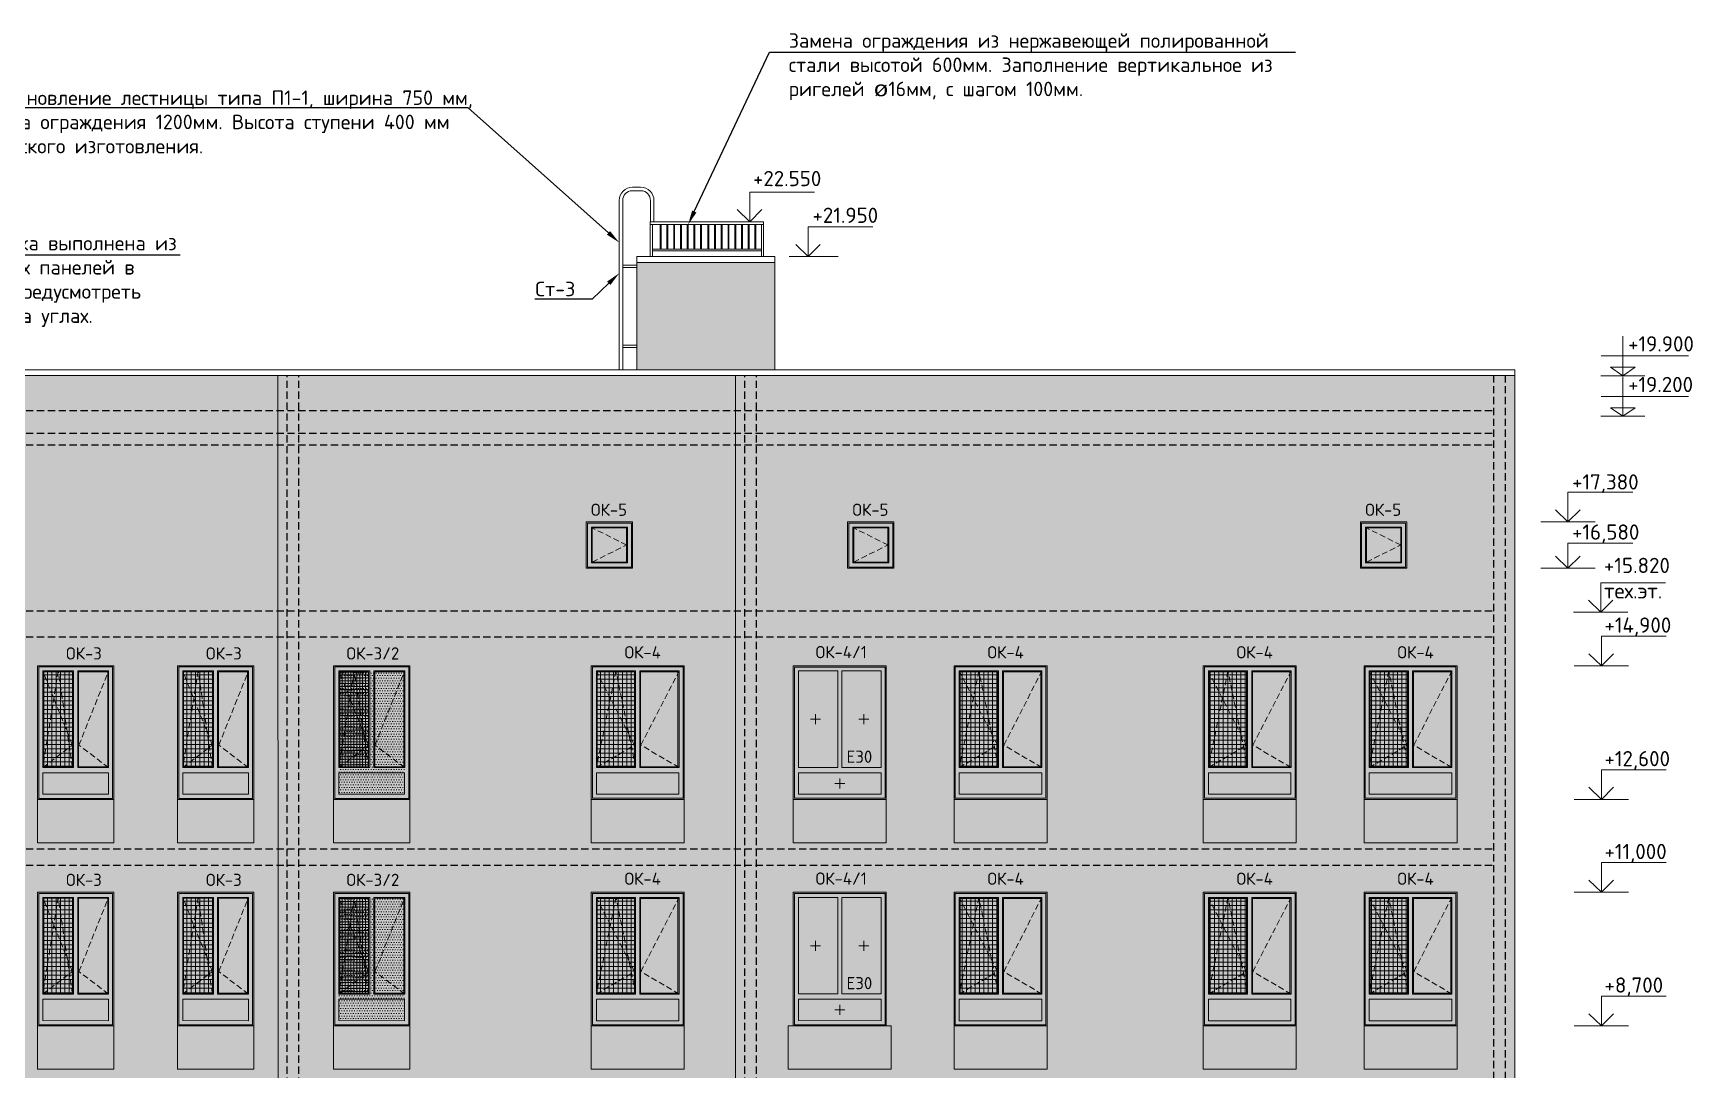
# Model space of a CAD drawing. Header units: millimetres. Extents: x -136099598 to 9192475, y 0 to 779331.
# Drawn here: x -306772 to -278190, y 296496 to 314352 of the extents above; entities that cross this region are included whole.
import ezdxf
from ezdxf import colors
from ezdxf.entities.mleader import LeaderData, LeaderLine
from ezdxf.math import Vec2, Vec3

# ---------------------------------------------------------------- set-up
doc = ezdxf.new("R2010")
doc.units = ezdxf.units.MM
doc.header["$MEASUREMENT"] = 0
doc.linetypes.add('01_base$0$DASHED2', pattern=[0.375, 0.25, -0.125])
doc.linetypes.add('ADSK_Штриховая_ш2 п1', pattern=[3, 2, -1])
doc.layers.get('0').update_dxf_attribs({"color": 250, "lineweight": 9})
doc.layers.get('Defpoints').update_dxf_attribs({"color": 8})
for name, color, linetype, lineweight, true_color in [('!_Окно_00_Штрих_Стекло', 7, 'Continuous', 0, 0x737373), ('RAL 000 80 00', 7, 'Continuous', 0, 0xb9b8b6), ('RAL 100 6030', 7, 'Continuous', 0, 0x989057), ('RAL 7016', 7, 'Continuous', 0, 0x383e42), ('RAL 90 10', 7, 'Continuous', 0, 0xf1ece1)]:
    doc.layers.add(name, color=color, linetype=linetype, lineweight=lineweight, true_color=true_color)
for name, color, linetype, lineweight in [('_Фасад', 7, 'Continuous', 9), ('АР-Выноски', 5, 'Continuous', 5), ('Подвал', 250, 'ADSK_Штриховая_ш2 п1', 30), ('СТЕНЫ кирпич ЛИДЕР', 250, 'Continuous', 15), ('Фасад_тонкие', 7, 'Continuous', 5), ('фасады', 7, 'Continuous', 9)]:
    doc.layers.add(name, color=color, linetype=linetype, lineweight=lineweight)
for name, color, linetype in [('PDF _0', 7, 'Continuous'), ('PDF _PDF _0', 7, 'Continuous'), ('PDF _Текст', 7, 'Continuous')]:
    doc.layers.add(name, color=color, linetype=linetype)
doc.styles.add('ICOCPEUR', font='isocpeur.ttf')
doc.styles.add('PDF ISOCPEUR', font='isocpeur.ttf')

# ---------------------------------------------------------------- blocks, each defined once
blk = doc.blocks.new('A$C51732155')
at = {"layer": '!_Окно_00_Штрих_Стекло'}
h = blk.add_hatch(color=256, dxfattribs=at)
h.dxf.hatch_style = 1
h.set_gradient(color1=(70, 92, 124), color2=(219, 225, 235), name='CURVED')
h.paths.add_polyline_path([(104, 106), (693, 106), (693, 695), (104, 695)])
at = {"layer": 'RAL 7016', "ltscale": 100, "transparency": 33554687}
h = blk.add_hatch(color=256, dxfattribs=at)
h.dxf.hatch_style = 1
h.paths.add_polyline_path([(798, 798), (0, 798), (0, 0), (798, 0)])
h.paths.add_polyline_path([(693, 695), (693, 106), (104, 106), (104, 695)], flags=16)
at = {"layer": 'PDF _0', "lineweight": 0}
blk.add_lwpolyline([(89, 710), (708, 710), (709, 92), (89, 92)], close=True, dxfattribs=at)
at = {"layer": 'PDF _0', "linetype": 'ADSK_Штриховая_ш2 п1', "lineweight": 0, "ltscale": 50}
blk.add_lwpolyline([(104, 106), (693, 401), (104, 695)], dxfattribs=at)
at = {"layer": 'PDF _PDF _0', "lineweight": 0}
for points in [[(0, 0), (798, 0), (798, 798), (0, 798)], [(20, 20), (778, 20), (778, 778), (20, 778)], [(693, 106), (104, 106), (104, 695), (693, 695)]]:
    blk.add_lwpolyline(points, close=True, dxfattribs=at)
at = {"layer": 'PDF _Текст', "lineweight": 0, "insert": (81, 902), "char_height": 210, "attachment_point": 7, "style": 'PDF ISOCPEUR'}
blk.add_mtext('ОК-5', dxfattribs=at)
blk = doc.blocks.new('A$Cb9b29b39')
at = {"layer": '!_Окно_00_Штрих_Стекло'}
h = blk.add_hatch(color=256, dxfattribs=at)
h.dxf.hatch_style = 1
h.set_gradient(color1=(70, 92, 124), color2=(219, 225, 235), name='CURVED')
h.paths.add_polyline_path([(105, 2196), (601, 2196), (601, 564), (105, 564)])
h.paths.add_polyline_path([(1208, 2196), (707, 2195), (707, 563), (1208, 564)])
h.paths.add_polyline_path([(90, 460), (1222, 458), (1221, 89), (90, 91)])
at = {"layer": 'PDF _PDF _0', "lineweight": 0, "true_color": 0x636466}
h = blk.add_hatch(dxfattribs=at)
h.set_pattern_fill('ANSI37', color=251, scale=600, angle=135)
h.paths.add_polyline_path([(601, 564), (601, 2197), (105, 2196), (105, 563)])
at = {"layer": 'RAL 7016'}
h = blk.add_hatch(color=256, dxfattribs=at)
h.dxf.hatch_style = 1
h.paths.add_polyline_path([(1312, 2301), (0, 2301), (0, 0), (1312, 0)])
h.paths.add_polyline_path([(707, 2196), (1207, 2196), (1208, 564), (707, 563)], flags=16)
h.paths.add_polyline_path([(601, 2196), (601, 564), (105, 564), (105, 2196)], flags=16)
h.paths.add_polyline_path([(1222, 458), (1222, 89), (90, 91), (90, 460)], flags=16)
at = {"layer": 'PDF _0', "linetype": 'ADSK_Штриховая_ш2 п1', "lineweight": 0, "ltscale": 50}
for points in [[(601, 548), (355, 2213), (89, 548), (601, 935), (89, 2213)], [(711, 548), (969, 548), (1223, 548), (711, 935), (1223, 2213)]]:
    blk.add_lwpolyline(points, dxfattribs=at)
at = {"layer": 'PDF _PDF _0', "lineweight": 0}
for points in [[(0, 0), (1312, 0), (1312, 2301), (0, 2301)], [(20, 18), (1292, 18), (1292, 2281), (20, 2281)], [(89, 548), (621, 548), (621, 2213), (89, 2213)], [(105, 563), (601, 564), (601, 2197), (105, 2196)], [(1223, 548), (691, 548), (691, 2213), (1223, 2213)], [(707, 563), (1208, 564), (1208, 2197), (707, 2196)], [(1222, 88), (90, 92), (90, 459), (1222, 459)]]:
    blk.add_lwpolyline(points, close=True, dxfattribs=at)
at = {"layer": 'PDF _Текст', "lineweight": 0, "insert": (490, 2409), "char_height": 210, "attachment_point": 7, "style": 'PDF ISOCPEUR'}
blk.add_mtext('ОК-3', dxfattribs=at)
blk = doc.blocks.new('A$Cbb492947')
at = {"layer": '!_Окно_00_Штрих_Стекло'}
h = blk.add_hatch(color=256, dxfattribs=at)
h.dxf.hatch_style = 1
h.set_gradient(color1=(70, 92, 124), color2=(219, 225, 235), name='CURVED')
h.paths.add_polyline_path([(1493, 89), (1493, 2213), (90, 2212), (90, 88)])
at = {"layer": 'PDF _PDF _0', "lineweight": 0, "true_color": 0x636466}
h = blk.add_hatch(dxfattribs=at)
h.set_pattern_fill('ANSI37', color=251, scale=600, angle=135)
h.paths.add_polyline_path([(746, 564), (746, 2197), (105, 2196), (105, 563)])
at = {"layer": 'RAL 7016'}
h = blk.add_hatch(color=256, dxfattribs=at)
h.dxf.hatch_style = 1
h.paths.add_polyline_path([(1602, 2301), (0, 2301), (0, 0), (1602, 0)])
h.paths.add_polyline_path([(852, 2196), (1493, 2196), (1493, 564), (852, 563)], flags=16)
h.paths.add_polyline_path([(746, 2196), (746, 564), (105, 563), (105, 2196)], flags=16)
h.paths.add_polyline_path([(1512, 459), (1512, 88), (90, 88), (90, 459)], flags=16)
at = {"layer": 'PDF _0', "linetype": 'ADSK_Штриховая_ш2 п1', "lineweight": 0, "ltscale": 50}
for points in [[(766, 552), (427, 2213), (89, 548), (746, 935), (89, 2213)], [(856, 548), (1114, 548), (1513, 548), (856, 935), (1513, 2213)]]:
    blk.add_lwpolyline(points, dxfattribs=at)
at = {"layer": 'PDF _PDF _0', "lineweight": 0}
for points in [[(0, 0), (1602, 0), (1602, 2301), (0, 2301)], [(20, 20), (1582, 20), (1582, 2281), (20, 2281)], [(89, 548), (766, 548), (766, 2213), (89, 2213)], [(105, 563), (746, 564), (746, 2196), (105, 2196)], [(1513, 548), (836, 548), (836, 2213), (1513, 2213)], [(852, 563), (1493, 564), (1493, 2196), (852, 2196)], [(1512, 88), (90, 88), (90, 459), (1512, 459)]]:
    blk.add_lwpolyline(points, close=True, dxfattribs=at)
at = {"layer": 'PDF _Текст', "lineweight": 0, "insert": (574, 2429), "char_height": 210, "attachment_point": 7, "style": 'PDF ISOCPEUR'}
blk.add_mtext('ОК-4', dxfattribs=at)
blk = doc.blocks.new('A$Cbac6e4b7')
at = {"layer": 'RAL 100 6030'}
h = blk.add_hatch(color=256, dxfattribs=at)
h.dxf.hatch_style = 1
h.paths.add_polyline_path([(1602, 748), (0, 748), (0, 0), (1602, 0)])
at = {"layer": 'СТЕНЫ кирпич ЛИДЕР', "ltscale": 100}
blk.add_lwpolyline([(0, 748), (1602, 748), (1602, 0), (0, 0)], close=True, dxfattribs=at)
blk = doc.blocks.new('A$C62938759')
at = {"layer": '!_Окно_00_Штрих_Стекло'}
h = blk.add_hatch(color=256, dxfattribs=at)
h.dxf.hatch_style = 1
h.set_gradient(color1=(70, 92, 124), color2=(219, 225, 235), name='CURVED')
h.paths.add_polyline_path([(-1095, 513), (-332, 513), (-334, -1151), (-1095, -1151)])
h.paths.add_polyline_path([(499, 513), (-263, 512), (-263, -1151), (499, -1152)])
h.paths.add_polyline_path([(-1094, -1239), (498, -1241), (497, -1611), (-1094, -1609)])
at = {"layer": 'RAL 7016'}
h = blk.add_hatch(color=256, dxfattribs=at)
h.dxf.hatch_style = 1
h.paths.add_polyline_path([(503, 601), (-1099, 601), (-1099, -1700), (503, -1700)])
h.paths.add_polyline_path([(-262, 513), (415, 513), (413, -1151), (-264, -1152)], flags=16)
h.paths.add_polyline_path([(-333, 513), (-333, -1151), (-1010, -1151), (-1010, 513)], flags=16)
h.paths.add_polyline_path([(413, -1241), (413, -1610), (-1009, -1609), (-1009, -1239)], flags=16)
at = {"layer": 'PDF _PDF _0', "lineweight": 0}
for p, q in [((-714, -233), (-714, -405)), ((118, -233), (118, -405)), ((-800, -319), (-628, -319)), ((32, -319), (204, -319)), ((-383, -1425), (-210, -1425)), ((-297, -1339), (-297, -1511))]:
    blk.add_line(p, q, dxfattribs=at)
for points in [[(-1099, -1700), (503, -1700), (503, 601), (-1099, 601)], [(-1079, -1680), (483, -1680), (483, 581), (-1079, 581)], [(-1010, -1151), (-333, -1151), (-333, 513), (-1010, 513)], [(414, -1151), (-263, -1151), (-263, 513), (414, 513)], [(413, -1612), (-1009, -1608), (-1009, -1240), (413, -1240)]]:
    blk.add_lwpolyline(points, close=True, dxfattribs=at)
at = {"layer": 'PDF _Текст', "lineweight": 0, "insert": (-713, 732), "char_height": 210, "attachment_point": 7, "style": 'PDF ISOCPEUR'}
blk.add_mtext('ОК-4/1', dxfattribs=at)
at = {"layer": 'PDF _Текст', "color": 1, "lineweight": 0, "insert": (-180, -1069), "char_height": 210, "attachment_point": 7, "style": 'PDF ISOCPEUR'}
blk.add_mtext('E30', dxfattribs=at)
blk = doc.blocks.new('A$C3735e77a')
at = {"layer": 'RAL 100 6030'}
h = blk.add_hatch(color=256, dxfattribs=at)
h.dxf.hatch_style = 1
h.paths.add_polyline_path([(1312, 0), (0, 0), (0, -748), (1312, -748)])
at = {"layer": 'СТЕНЫ кирпич ЛИДЕР', "ltscale": 100}
blk.add_lwpolyline([(0, 0), (1312, 0), (1312, -748), (0, -748)], close=True, dxfattribs=at)
blk = doc.blocks.new('A$C3f7f453c')
at = {"layer": '!_Окно_00_Штрих_Стекло'}
h = blk.add_hatch(color=256, dxfattribs=at)
h.dxf.hatch_style = 1
h.set_gradient(color1=(70, 92, 124), color2=(219, 225, 235), name='CURVED')
h.paths.add_polyline_path([(1223, 2197), (90, 2196), (88, 89), (1222, 90)])
h = blk.add_hatch()
h.set_pattern_fill('DOTS', color=256, scale=700)
h.set_pattern_definition([(0, (189944.5, -282002), (21.875, 43.75), [0, -43.75])])
h.paths.add_polyline_path([(1223, 2214), (89, 2213), (87, 89), (1221, 90)])
at = {"layer": 'PDF _PDF _0', "lineweight": 0, "true_color": 0x636466}
h = blk.add_hatch(dxfattribs=at)
h.set_pattern_fill('ANSI37', color=251, scale=400, angle=135)
h.set_pattern_definition([(180, (218351.506, -518452.42), (-4e-15, -50), []), (270, (218351.506, -518452.42), (50, -1e-14), [])])
h.paths.add_polyline_path([(601, 564), (601, 2197), (105, 2196), (105, 563)])
at = {"layer": 'RAL 7016'}
h = blk.add_hatch(color=256, dxfattribs=at)
h.dxf.hatch_style = 1
h.paths.add_polyline_path([(1312, 2301), (0, 2301), (0, 0), (1312, 0)])
h.paths.add_polyline_path([(707, 2196), (1207, 2196), (1208, 564), (707, 563)], flags=16)
h.paths.add_polyline_path([(601, 2196), (601, 564), (105, 564), (105, 2196)], flags=16)
h.paths.add_polyline_path([(1222, 458), (1222, 89), (90, 91), (90, 460)], flags=16)
at = {"layer": 'PDF _0', "linetype": 'ADSK_Штриховая_ш2 п1', "lineweight": 0, "ltscale": 50}
for points in [[(601, 548), (355, 2213), (89, 548), (601, 935), (89, 2213)], [(711, 548), (969, 548), (1223, 548), (711, 935), (1223, 2213)]]:
    blk.add_lwpolyline(points, dxfattribs=at)
at = {"layer": 'PDF _PDF _0', "lineweight": 0}
for points in [[(0, 0), (1312, 0), (1312, 2301), (0, 2301)], [(20, 18), (1292, 18), (1292, 2281), (20, 2281)], [(89, 548), (621, 548), (621, 2213), (89, 2213)], [(105, 563), (601, 564), (601, 2197), (105, 2196)], [(1223, 548), (691, 548), (691, 2213), (1223, 2213)], [(707, 563), (1208, 564), (1208, 2197), (707, 2196)], [(1222, 88), (90, 92), (90, 459), (1222, 459)]]:
    blk.add_lwpolyline(points, close=True, dxfattribs=at)
at = {"layer": 'PDF _Текст', "lineweight": 0, "insert": (220, 2409), "char_height": 210, "attachment_point": 7, "style": 'PDF ISOCPEUR'}
blk.add_mtext('ОК-3/2', dxfattribs=at)
blk = doc.blocks.new('A$Cd8d14d9d')
at = {"ltscale": 150}
for p, q in [((0, 682), (0, 0)), ((-372, 341), (1132, 341)), ((-380, 0), (380, 0))]:
    blk.add_line(p, q, dxfattribs=at)
blk.add_lwpolyline([(0, 0), (210, 147), (-210, 147), (0, 0)], dxfattribs=at)

msp = doc.modelspace()

# ---------------------------------------------------------------- hatches: boundary and pattern name
at = {"layer": 'RAL 000 80 00'}
h = msp.add_hatch(color=256, dxfattribs=at)
h.dxf.hatch_style = 1
h.paths.add_polyline_path([(-293996.6, 310403.9), (-296376.2, 310404.1), (-296376.7, 308553.5), (-293997, 308553.3)])
h = msp.add_hatch(color=256, dxfattribs=at)
h.dxf.hatch_style = 1
h.paths.add_polyline_path([(-294677, 308453.6), (-302557, 308453.6), (-302554.1, 288806.8), (-294677.1, 288806.8)])
at = {"layer": 'RAL 100 6030'}
h = msp.add_hatch(color=256, dxfattribs=at)
h.dxf.hatch_style = 1
h.paths.add_polyline_path([(-291995.5, 297253.6), (-293767, 297253.6), (-293767, 296505.1), (-291995.5, 296505.1)])
at = {"layer": 'RAL 90 10', "ltscale": 100, "transparency": 33554687}
h = msp.add_hatch(color=256, dxfattribs=at)
h.dxf.hatch_style = 1
h.paths.add_polyline_path([(-310755.4, 308453.5), (-302557, 308453.7), (-302554.1, 288805.4), (-310648.8, 288805.6), (-310647.8, 291853.4), (-310756.1, 291853.7)])
h = msp.add_hatch(color=256, dxfattribs=at)
h.dxf.hatch_style = 1
h.paths.add_polyline_path([(-281257, 308453.6), (-294677, 308453.6), (-294677, 288553.6), (-286718.5, 288553.6), (-281257, 288553.6)])

# ---------------------------------------------------------------- linework, layer by layer
at = {"ltscale": 150}
for p, q in [((-296146.2, 311053.9, 0), (-296146.2, 311104.4, 0)), ((-295027.7, 311104.5, 0), (-294464.2, 311104.5, 0)), ((-293472.2, 310503.6, 0), (-292908.7, 310503.6, 0)), ((-296618, 310354.8, 0), (-296376.7, 310354.8, 0)), ((-296618, 310314.8, 0), (-296376.7, 310314.8, 0)), ((-296618, 308977, 0), (-296376.8, 308977, 0)), ((-296618, 308937, 0), (-296376.8, 308937, 0))]:
    msp.add_line(p, q, dxfattribs=at)
at = {"layer": '_Фасад', "lineweight": 0}
for p, q in [((-293754.2, 310503.9), (-293095.2, 310503.9)), ((-280807.8, 305933.6), (-279872.8, 305933.6)), ((-280807.8, 305135.4), (-279872.8, 305135.4)), ((-280241.6, 304377), (-279306.6, 304377)), ((-280232.2, 303454.4), (-279297.2, 303454.4)), ((-280232.2, 301153.6), (-279297.2, 301153.6)), ((-280232.2, 299554.4), (-279297.2, 299554.4)), ((-280232.2, 297253.6), (-279297.2, 297253.6))]:
    msp.add_line(p, q, dxfattribs=at)
at = {"layer": 'Defpoints', "color": 2, "linetype": '01_base$0$DASHED2', "ltscale": 500}
for p, q in [((-302397, 288553.6), (-302397, 308453.6)), ((-302197, 288553.6), (-302197, 308453.6)), ((-294517, 288553.6), (-294517, 308453.6)), ((-294317, 288553.6), (-294317, 308453.6)), ((-281617, 288273.6), (-281617, 308453.6)), ((-281417, 288273.6), (-281417, 308453.6)), ((-349832, 307853.6), (-281617, 307853.6)), ((-349832, 307463.6), (-281617, 307463.6)), ((-349832, 307263.6), (-281617, 307263.6)), ((-349832, 304403.6), (-281617, 304403.6)), ((-349832, 303953.6), (-281617, 303953.6)), ((-349832, 300303.6), (-281617, 300303.6)), ((-349832, 300023.6), (-281617, 300023.6))]:
    msp.add_line(p, q, dxfattribs=at)
at = {"layer": 'СТЕНЫ кирпич ЛИДЕР', "ltscale": 100}
for p, q in [((-350192, 308453.6), (-281257, 308453.6)), ((-302553.9, 287956.6), (-302557, 308453.6)), ((-294677, 287771.4), (-294677, 308453.6)), ((-281257, 287444.8), (-281257, 308453.6))]:
    msp.add_line(p, q, dxfattribs=at)
msp.add_lwpolyline([(-293767, 297253.6), (-291995.5, 297253.6), (-291995.5, 296505.1), (-293767, 296505.1)], close=True, dxfattribs=at)
at = {"layer": 'Фасад_тонкие', "lineweight": 0, "elevation": 0}
msp.add_lwpolyline([(-293316, 311615.6), (-294431.7, 311615.7), (-294431.7, 311104.7), (-294645.1, 311314.6), (-294431.7, 311104.7), (-294222.8, 311314.6)], dxfattribs=at)
at = {"layer": 'Фасад_тонкие', "lineweight": 0}
for points in [[(-292309, 311013.8), (-293424.7, 311013.9), (-293424.7, 310503.9), (-293638.1, 310712.9), (-293424.7, 310503.9), (-293215.8, 310712.8)], [(-279224.6, 306443.5), (-280340.3, 306443.5), (-280340.3, 305933.6), (-280553.7, 306142.5), (-280340.3, 305933.6), (-280131.4, 306142.5)], [(-279224.6, 305566.7), (-280340.3, 305566.7), (-280340.3, 305135.4), (-280553.7, 305344.3), (-280340.3, 305135.4), (-280131.4, 305344.3)], [(-278658.3, 304886.9), (-279774, 304887), (-279774.1, 304377), (-279987.4, 304585.9), (-279774.1, 304377), (-279565.1, 304585.9)], [(-278649, 303964.3), (-279764.7, 303964.3), (-279764.7, 303454.4), (-279978.1, 303663.3), (-279764.7, 303454.4), (-279555.8, 303663.3)], [(-279764.7, 303454.4), (-279764.7, 303964.3), (-278649, 303964.3)], [(-278649, 301663.5), (-279764.7, 301663.5), (-279764.7, 301153.6), (-279978.1, 301362.5), (-279764.7, 301153.6), (-279555.8, 301362.5)], [(-278649, 300064.3), (-279764.7, 300064.3), (-279764.7, 299554.4), (-279978.1, 299763.3), (-279764.7, 299554.4), (-279555.8, 299763.3)], [(-279764.7, 299554.4), (-279764.7, 300064.3), (-278649, 300064.3)], [(-278649, 297763.5), (-279764.7, 297763.5), (-279764.7, 297253.6), (-279978.1, 297462.5), (-279764.7, 297253.6), (-279555.8, 297462.5)]]:
    msp.add_lwpolyline(points, dxfattribs=at)
at = {"layer": 'фасады', "ltscale": 150, "elevation": 0}
for points in [[(-296678, 308553.3), (-296678, 311469.4, -0.428318), (-296450, 311697.4), (-296310, 311697.4, -0.4282879), (-296081.9, 311469.4), (-296081.9, 311100.4)], [(-296618, 308553.3), (-296618, 311470.2, -0.4229742), (-296455.3, 311637.4), (-296304.6, 311637.4, -0.4296737), (-296141.9, 311466.1), (-296141.9, 311100.4)]]:
    msp.add_lwpolyline(points, format="xyb", dxfattribs=at)
for points in [[(-296146.2, 311104.7), (-294192.2, 311104.7)], [(-296146.2, 310503.9), (-296146.2, 311053.9), (-296108.2, 311053.9), (-296108.2, 310503.9), (-296146.2, 310503.9)], [(-296146.2, 311053.6), (-294192.2, 311053.6)], [(-296146.2, 310503.7), (-296146.2, 311053.6), (-296108.2, 311053.6), (-296108.2, 310503.7), (-296146.2, 310503.7)], [(-295974.2, 311053.3), (-295974.2, 310628.5), (-295974.2, 310628.5)], [(-295958.2, 310628.5), (-295958.2, 311053.3)], [(-295857.1, 311053.9), (-295857.1, 310629), (-295857.1, 310629)], [(-295841.1, 310629), (-295841.1, 311053.9)], [(-295740.6, 311053.9), (-295740.6, 310629), (-295740.6, 310629)], [(-295724.6, 310629), (-295724.6, 311053.9)], [(-295624.6, 311053.9), (-295624.6, 310629), (-295624.6, 310629)], [(-295608.6, 310629), (-295608.6, 311053.9)], [(-295508.6, 311053.9), (-295508.6, 310629), (-295508.6, 310629)], [(-295492.6, 310629), (-295492.6, 311053.9)], [(-295392.6, 311053.9), (-295392.6, 310629), (-295392.6, 310629)], [(-295376.6, 310629), (-295376.6, 311053.9)], [(-295276.6, 311053.9), (-295276.6, 310629), (-295276.6, 310629)], [(-295260.6, 310629), (-295260.6, 311053.9)], [(-295153.1, 311053.3), (-295153.1, 310628.5), (-295153.1, 310628.5)], [(-295137.1, 310628.5), (-295137.1, 311053.3)], [(-295037.1, 311053.3), (-295037.1, 310628.5), (-295037.1, 310628.5)], [(-295021.1, 310628.5), (-295021.1, 311053.3)], [(-294921.1, 311053.3), (-294921.1, 310628.5), (-294921.1, 310628.5)], [(-294905.1, 310628.5), (-294905.1, 311053.3)], [(-294805.1, 311053.3), (-294805.1, 310628.5), (-294805.1, 310628.5)], [(-294789.1, 310628.5), (-294789.1, 311053.3)], [(-294689.1, 311053.3), (-294689.1, 310628.5), (-294689.1, 310628.5)], [(-294673.1, 310628.5), (-294673.1, 311053.3)], [(-294573.1, 311053.3), (-294573.1, 310628.5), (-294573.1, 310628.5)], [(-294557.1, 310628.5), (-294557.1, 311053.3)], [(-294457.1, 311053.3), (-294457.1, 310628.5), (-294457.1, 310628.5)], [(-294441.1, 310628.5), (-294441.1, 311053.3)], [(-294341.1, 311053.3), (-294341.1, 310628.5), (-294341.1, 310628.5)], [(-294325.1, 310628.5), (-294325.1, 311053.3)], [(-294230.2, 310503.7), (-294230.2, 311053.6), (-294192.2, 311053.6), (-294192.2, 310503.7), (-294230.2, 310503.7)], [(-294192.2, 311053.6), (-294192.2, 311103.6)], [(-296108.2, 310603.6), (-294230.2, 310603.6), (-294230.2, 310628.6), (-296108.2, 310628.6)]]:
    msp.add_lwpolyline(points, dxfattribs=at)
at = {"layer": 'фасады', "ltscale": 150}
for points in [[(-293997.1, 308553.3), (-296376.7, 308553.3), (-296376.7, 310404), (-293997.1, 310404)], [(-293997.1, 310503.9), (-296376.2, 310503.9), (-296376.2, 310404), (-293997.1, 310404)], [(-350192, 308553.5), (-281256.6, 308553.5), (-281256.6, 308453.6), (-350192, 308453.6)]]:
    msp.add_lwpolyline(points, close=True, dxfattribs=at)

# ---------------------------------------------------------------- block references
at = {"ltscale": 150}
for name, p in [('A$C3f7f453c', (-301597, 301153.6)), ('A$C62938759', (-292583.2, 302853.3)), ('A$C3735e77a', (-306696.1, 301153.6)), ('A$C3735e77a', (-304286.1, 301153.6)), ('A$C3735e77a', (-301597, 301153.1)), ('A$C3f7f453c', (-301597, 297253.6)), ('A$C62938759', (-292583.2, 298953.3)), ('A$C3735e77a', (-306696.1, 297253.6)), ('A$C3735e77a', (-304286.1, 297253.6)), ('A$C3735e77a', (-301597, 297253.1))]:
    msp.add_blockref(name, p, dxfattribs=at)
at = {"layer": 'Подвал', "ltscale": 150}
for name, p in [('A$C51732155', (-297247, 305135.4)), ('A$C51732155', (-292744.8, 305135.4)), ('A$C51732155', (-283913.4, 305135.4)), ('A$Cb9b29b39', (-306696.1, 301153.6)), ('A$Cb9b29b39', (-304286.1, 301153.6)), ('A$Cbb492947', (-297162, 301153.6)), ('A$Cbb492947', (-290912, 301153.6)), ('A$Cbb492947', (-286622, 301153.6)), ('A$Cbb492947', (-283852, 301153.6)), ('A$Cbac6e4b7', (-297162, 300405.1)), ('A$Cbac6e4b7', (-293682, 300405.1)), ('A$Cbac6e4b7', (-290912, 300405.1)), ('A$Cbac6e4b7', (-286622, 300405.1)), ('A$Cbac6e4b7', (-283852, 300405.1)), ('A$Cb9b29b39', (-306696.1, 297253.6)), ('A$Cb9b29b39', (-304286.1, 297253.6)), ('A$Cbb492947', (-297162, 297253.6)), ('A$Cbb492947', (-290912, 297253.6)), ('A$Cbb492947', (-286622, 297253.6)), ('A$Cbb492947', (-283852, 297253.6)), ('A$Cbac6e4b7', (-297162, 296505.1)), ('A$Cbac6e4b7', (-290912, 296505.1)), ('A$Cbac6e4b7', (-286622, 296505.1)), ('A$Cbac6e4b7', (-283852, 296505.1))]:
    msp.add_blockref(name, p, dxfattribs=at)
at = {"layer": 'СТЕНЫ кирпич ЛИДЕР', "lineweight": 25, "ltscale": 100, "rotation": 359.9982392292861}
for p in [(-279394.3, 308452), (-279394.4, 307752.4, 0)]:
    msp.add_blockref('A$Cd8d14d9d', p, dxfattribs=at)

# ---------------------------------------------------------------- texts
at = {"layer": 'PDF _0', "color": 18, "lineweight": 0, "true_color": 0x000000, "char_height": 262.49, "attachment_point": 7, "style": 'PDF ISOCPEUR'}
for s, insert, rotation in [('+22.550', (-294375.5, 311716.6, 0), 359.99739), ('+21.950', (-293350.7, 311083.8, -0.3), 359.99739), ('+19.900', (-279304.8, 308868.8, -0.3), 359.99753), ('+19.200', (-279304.9, 308169.2, -0.3), 359.99753), ('+17,380', (-280269.1, 306430.1, 0.3), 359.99739), ('+16,580', (-280269.1, 305566.7), 359.99739), ('+15.820\\Pтех.эт.', (-279719.9, 304615.4), 359.99753)]:
    msp.add_mtext(s, dxfattribs=dict(at, insert=insert, rotation=rotation))
for s, insert in [('+14,900', (-279710.6, 303964.3)), ('+12,600', (-279710.6, 301663.5)), ('+11,000', (-279710.6, 300064.3)), ('+8,700', (-279710.6, 297763.5))]:
    msp.add_mtext(s, dxfattribs=dict(at, insert=insert))

# ---------------------------------------------------------------- leaders
at = {"layer": 'АР-Выноски'}
ml = msp.add_multileader_mtext('Standard', dxfattribs=at)
ml.set_content('\\A1;Замена ограждения из нержавеющей полированной стали высотой 600мм. Заполнение вертикальное из ригелей {\\fISOCTEUR|b0|i0|c204|p49;ø}16мм, с шагом 100мм.  ', color=256, style='ICOCPEUR')
ml.set_leader_properties()
ml.build(insert=Vec2(0, 0))
ml.multileader.update_dxf_attribs({"text_left_attachment_type": 6, "text_right_attachment_type": 6, "dogleg_length": 100, "arrow_head_size": 250})
ctx = ml.context
ctx.base_point, ctx.char_height, ctx.arrow_head_size, ctx.landing_gap_size, ctx.plane_origin = Vec3(-293783.8, 314024.9, 0), 250, 250, 25, Vec3(-300430.2, 296921.4, 0)
ctx.left_attachment, ctx.right_attachment = 6, 6
notes = []
notes.append((ctx, [(1, (1, 1, 0), (-294092.9, 314024.9, 0), (1, 0), 309.1, [(1, [(-295492.6, 311053.9, 0)], 0, [])])]))
ctx.mtext.insert, ctx.mtext.width, ctx.mtext.defined_height, ctx.mtext.flow_direction = Vec3(-293758.8, 314349.9, 0), 8639.031, 1601.7, 5
ml = msp.add_multileader_mtext('Standard', dxfattribs=at)
ml.set_content('Восстановление лестницы типа П1-1, ширина 750 мм, высота ограждения 1200мм. Высота ступени 400 мм заводского изготовления.', color=256, style='ICOCPEUR')
ml.set_leader_properties()
ml.build(insert=Vec2(0, 0))
ml.multileader.update_dxf_attribs({"text_left_attachment_type": 6, "text_right_attachment_type": 6, "dogleg_length": 100, "arrow_head_size": 250})
ctx = ml.context
ctx.base_point, ctx.char_height, ctx.arrow_head_size, ctx.landing_gap_size, ctx.plane_origin = Vec3(-307880.7, 313064.9, 0), 250, 250, 25, Vec3(-287369, 311176, 0)
ctx.left_attachment, ctx.right_attachment = 6, 6
notes.append((ctx, [(0, (1, 1, 0), (-299280.7, 313064.9, 0), (-1, 0), 100, [(0, [(-296678, 310745.8, 0)], 0, [])])]))
ctx.mtext.insert, ctx.mtext.width, ctx.mtext.defined_height, ctx.mtext.flow_direction = Vec3(-307855.7, 313364.9, 0), 9186.444, 5775.2, 5
ml = msp.add_multileader_mtext('Standard', dxfattribs=at)
ml.set_content('\\A1;Отделка фриза козырька выполнена из {\\A0;алюминиевых фасадных панелей в цвете RAL 9010} (НГ). Предусмотреть фриз со скруглением на углах. ', color=256, style='ICOCPEUR')
ml.set_leader_properties()
ml.build(insert=Vec2(0, 0))
ml.multileader.update_dxf_attribs({"text_left_attachment_type": 6, "text_right_attachment_type": 6, "dogleg_length": 100, "arrow_head_size": 250})
ctx = ml.context
ctx.base_point, ctx.char_height, ctx.arrow_head_size, ctx.landing_gap_size, ctx.plane_origin = Vec3(-310650.1, 310536.1), 250, 250, 25, Vec3(-305407.5, 284824.6)
ctx.left_attachment, ctx.right_attachment = 6, 6
notes.append((ctx, [(1, (1, 1, 0), (-310750.1, 310536.1), (1, 0), 100, [(0, [(-314227.3, 292565.3)], 0, [])])]))
ctx.mtext.insert, ctx.mtext.width, ctx.mtext.defined_height, ctx.mtext.flow_direction = Vec3(-310625.1, 310861.1), 6319.194, 1411.4, 5
ml = msp.add_multileader_mtext('Standard', dxfattribs=at)
ml.set_content('\\A1;Ст-3', color=256, style='ICOCPEUR')
ml.set_leader_properties()
ml.build(insert=Vec2(0, 0))
ml.multileader.update_dxf_attribs({"text_left_attachment_type": 6, "text_right_attachment_type": 6, "dogleg_length": 100, "arrow_head_size": 250})
ctx = ml.context
ctx.base_point, ctx.char_height, ctx.arrow_head_size, ctx.landing_gap_size, ctx.plane_origin = Vec3(-298149.4, 309770.6, 0), 250, 250, 25, Vec3(-301337.1, 309612.5, 0)
ctx.left_attachment, ctx.right_attachment = 6, 6
notes.append((ctx, [(0, (1, 1, 0), (-297144.8, 309770.6, 0), (-1, 0), 254.7, [(0, [(-296678, 310217.6, 0)], 0, [])])]))
ctx.mtext.insert, ctx.mtext.width, ctx.mtext.flow_direction = Vec3(-298124.4, 310070.6, 0), 4074.825, 5
for ctx, leaders in notes:
    for number, flags, end, landing, length, lines in leaders:
        leader = LeaderData()
        leader.index, (leader.has_last_leader_line, leader.has_dogleg_vector, leader.attachment_direction) = number, flags
        leader.last_leader_point, leader.dogleg_vector, leader.dogleg_length = Vec3(end), Vec3(landing), length
        for number, points, colour, breaks in lines:
            line = LeaderLine()
            line.index, line.vertices, line.color, line.breaks = number, Vec3.list(points), colors.encode_raw_color(colour), breaks
            leader.lines.append(line)
        ctx.leaders.append(leader)

doc.saveas('drawing.dxf')
